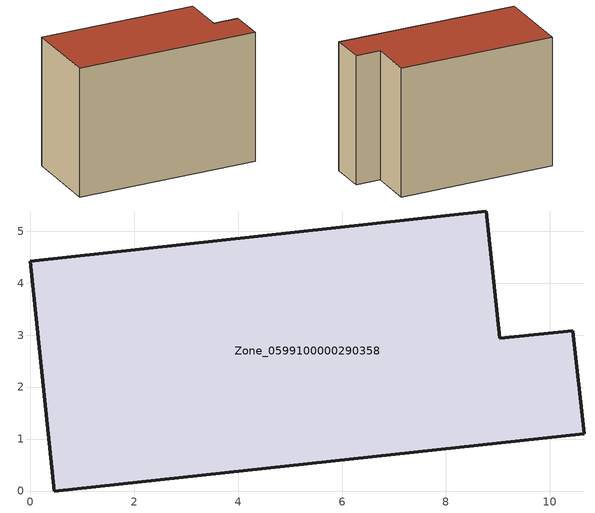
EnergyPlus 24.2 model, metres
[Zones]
Zone_0599100000290358
 floor ground (C_G): 0.46,0 0,4.42 8.78,5.39 9.04,2.94 10.44,3.09 10.66,1.1 z0
 wall outside (C_F): 0.46,0 10.66,1.1 10.44,3.09 9.04,2.94 8.78,5.39 0,4.42 0.46,0 z0:7.38
 roof outside (C_R): 0,4.42 0.46,0 10.66,1.1 10.44,3.09 9.04,2.94 8.78,5.39 z7.38
[BUILDING]
Pand.0599100000290358: North Axis=0; Terrain=City; Loads Convergence Tolerance Value=0.04; Temperature Convergence Tolerance Value=0.4; Solar Distribution=FullExterior; Maximum Number of Warmup Days=25; Minimum Number of Warmup Days=1
[Site:Location]
Rotterdam.The.Hague.AP_ZH_NLD Design_Conditions: Latitude=51.96; Longitude=4.45; Time Zone=1; Elevation=-4.5
[SITE:GROUNDTEMPERATURE:BUILDINGSURFACE]
18, 18, 18, 18, 18, 18, 18, 18, 18, 18, 18, 18
[MATERIAL] Thermal Absorptance=0.9; Solar Absorptance=0.7; Visible Absorptance=0.7
Name | Roughness | Thickness | Conductivity | Density | Specific Heat
G.TC.1946 | MediumSmooth | 0.15 | 1 | 540 | 1210
F.TC.1946 | Rough | 0.3 | 0.857143 | 1920 | 840
R.TC.1946 | MediumRough | 0.2 | 0.909091 | 1500 | 1000
[CONSTRUCTION]
C_G: G.TC.1946
C_F: F.TC.1946
C_R: R.TC.1946
[ZONE]
Zone_0599100000290358: Type=1; Multiplier=1; Ceiling Height=Autocalculate; Volume=Autocalculate; Floor Area=autocalculate; Part of Total Floor Area=Yes
[ZONEINFILTRATION:DESIGNFLOWRATE]
Infil_Zone_0599100000290358: Zone or ZoneList or Space or SpaceList=Zone_0599100000290358; Schedule=AlwaysOn; Design Flow Rate Calculation Method=Flow/Area; Flow Rate per Floor Area=0.003; Constant Term Coefficient=1; Temperature Term Coefficient=0; Velocity Term Coefficient=0; Velocity Squared Term Coefficient=0
[HVACTEMPLATE:ZONE:IDEALLOADSAIRSYSTEM]
Zone_0599100000290358: Maximum Heating Supply Air Temperature=50; Minimum Cooling Supply Air Temperature=13; Maximum Heating Supply Air Humidity Ratio=0.0156; Minimum Cooling Supply Air Humidity Ratio=0.0077; Heating Limit=NoLimit; Cooling Limit=NoLimit; Dehumidification Control Type=ConstantSensibleHeatRatio; Cooling Sensible Heat Ratio=0.7; Dehumidification Setpoint=60; Humidification Control Type=None; Humidification Setpoint=30; Outdoor Air Method=None; Outdoor Air Flow Rate per Person=0.00944; Outdoor Air Flow Rate per Zone Floor Area=0; Outdoor Air Flow Rate per Zone=0; Demand Controlled Ventilation Type=None; Outdoor Air Economizer Type=NoEconomizer; Heat Recovery Type=None; Sensible Heat Recovery Effectiveness=0.7; Latent Heat Recovery Effectiveness=0.65
[ZONECONTROL:THERMOSTAT]
ThermostatControl_Zone_0599100000290358: Zone or ZoneList=Zone_0599100000290358; Control Type Schedule=DualSetpointControlType; Control 1=Thermostat_Zone_0599100000290358; Temperature Difference Between Cutout And Setpoint=0
[THERMOSTATSETPOINT:DUALSETPOINT]
Thermostat_Zone_0599100000290358: Heating Setpoint Temperature Schedule=HeatingSetpoint_Zone_0599100000290358; Cooling Setpoint Temperature Schedule=CoolingSetpoint_Zone_0599100000290358
[SCHEDULE:COMPACT]
HeatingSetpoint_Zone_0599100000290358: Through: 12/31, For: AllDays, Until: 24:00, 21
CoolingSetpoint_Zone_0599100000290358: Through: 12/31, For: AllDays, Until: 24:00, 24
DualSetpointControlType: Through: 12/31, For: AllDays, Until: 24:00, 4
AlwaysOn: Through: 12/31, For: AllDays, Until: 24:00, 1
